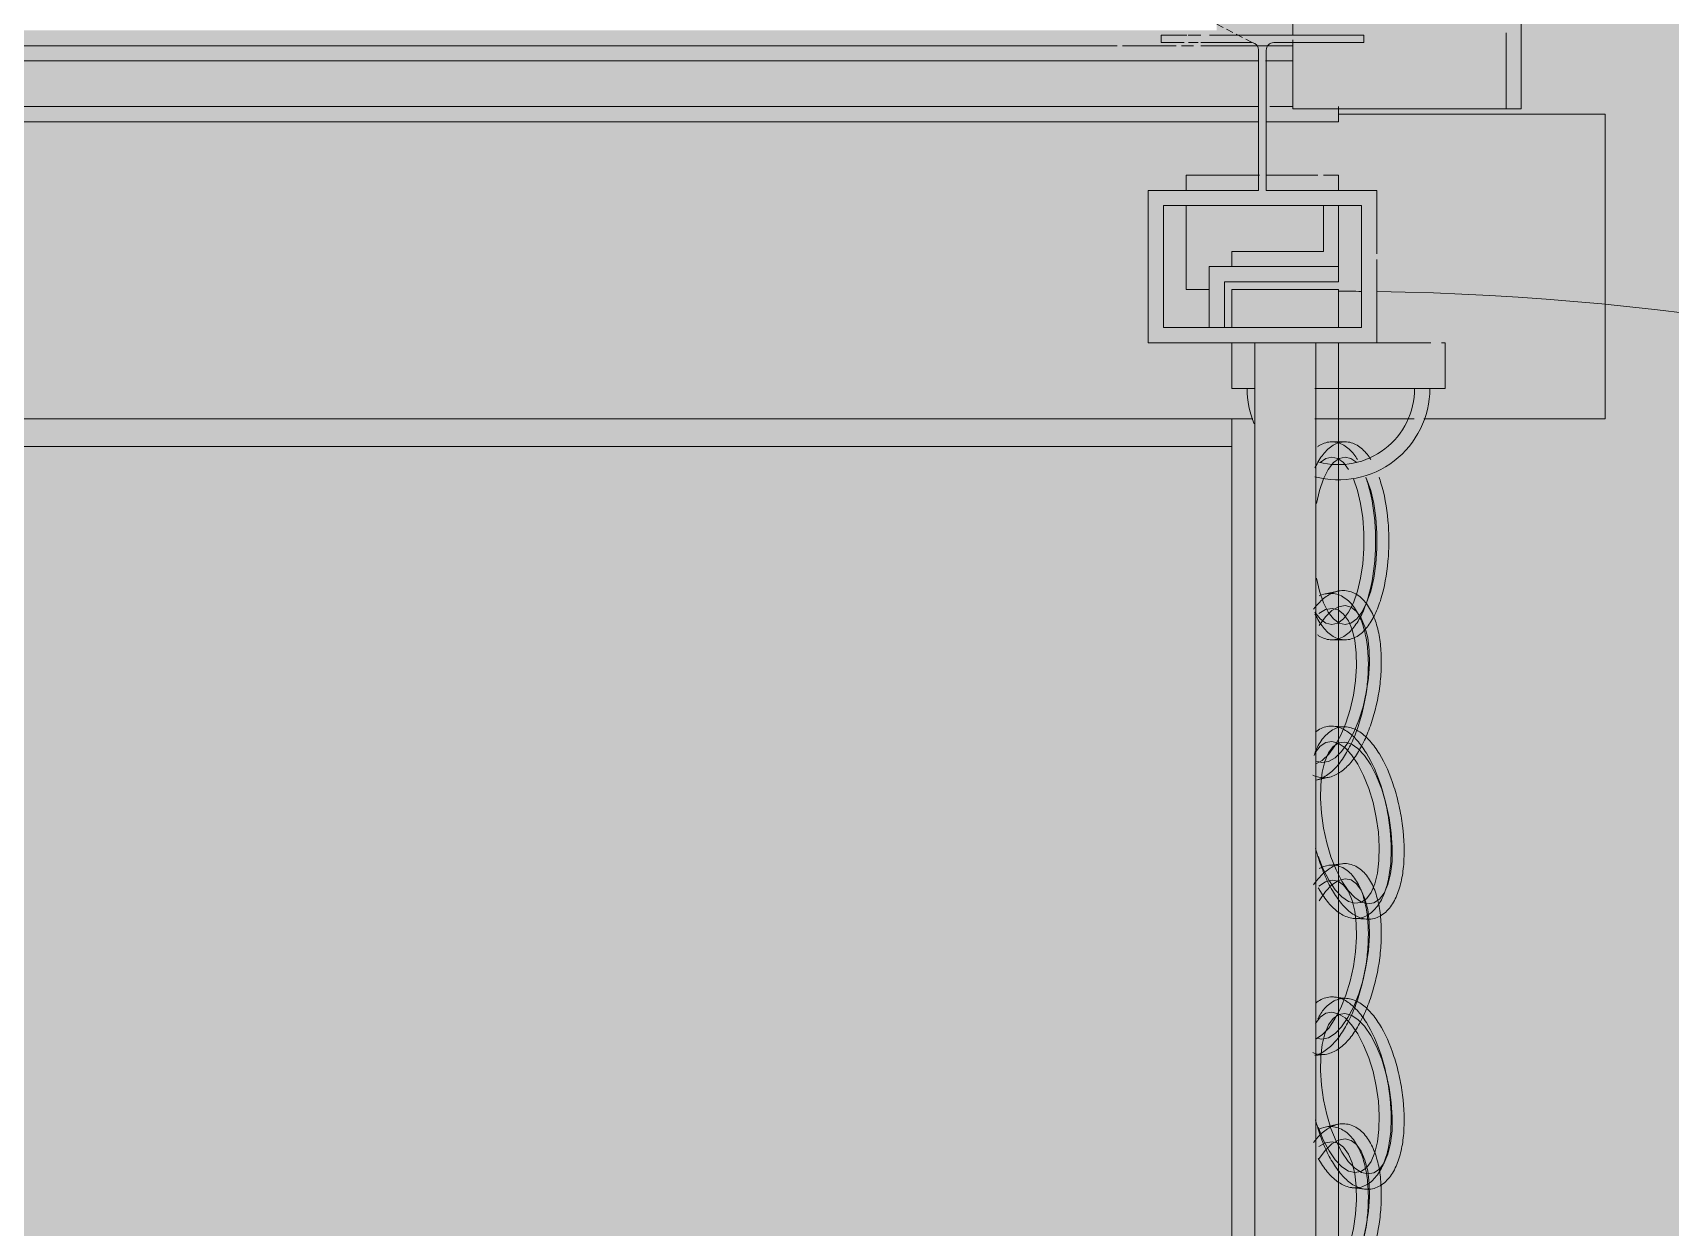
# Model space of a CAD drawing. Header units: millimetres. Extents: x 15878 to 679837, y -72324 to 391440.
# Drawn here: x 71982 to 73057, y 10847 to 11631 of the extents above; entities that cross this region are included whole.
import ezdxf

# ---------------------------------------------------------------- set-up
doc = ezdxf.new("R2010")
doc.units = ezdxf.units.MM
doc.linetypes.add('Hidden', pattern=[7.14375, 4.7625, -2.38125])
for name, color, linetype, lineweight in [('A-DETL', 90, 'Continuous', 5), ('A-DETL-GENF', 92, 'Continuous', 5), ('A-DOOR', 31, 'Continuous', 5), ('A-FLOR', 192, 'Continuous', 5), ('A-FLOR-HRAL', 11, 'Continuous', 5), ('A-GENM', 13, 'Continuous', 5)]:
    doc.layers.add(name, color=color, linetype=linetype, lineweight=lineweight)

# ---------------------------------------------------------------- blocks, each defined once
blk = doc.blocks.new('DLN_Gate Door-01 - DLN_Gate Door-01-12661798-1_F')
at = {"layer": 'A-DOOR', "color": 253}
for p, q in [((-529.7, 75), (-575, 75)), ((-575, 75), (-575, -65)), ((-500, 75), (-526.5, 75)), ((-575, -65), (-525, -65)), ((-575, -75), (-575, -65)), ((-575, -65), (-525, -65)), ((-575, -65), (-575, -75)), ((-525, -65), (-575, -65)), ((-575, -75), (-515, -75))]:
    blk.add_line(p, q, dxfattribs=at)
blk = doc.blocks.new('Railing - T PROFILE-V155-1_F')
at = {"layer": 'A-FLOR-HRAL'}
for p, q in [((8, -8.5), (3, -8.5)), ((3, -8.5), (3, -25.3)), ((8, -23.7), (8, -8.5)), ((205, 0), (105, 0)), ((105, 0), (105, -72.5)), ((115, -10), (195, -10)), ((115, -140), (115, -10)), ((195, -10), (195, -140)), ((205, -150), (205, 0)), ((3, -26.3), (3, -34.5)), ((8, -32.8), (8, -26.5)), ((3, -40.3), (3, -141.5)), ((8, -68.3), (8, -34.5)), ((105, -72.5), (12.9, -72.5)), ((8, -141.5), (8, -82.5)), ((13, -77.5), (105, -77.5)), ((105, -77.5), (105, -150)), ((3, -141.5), (8, -141.5)), ((105, -150), (146.7, -150)), ((195, -140), (115, -140)), ((150.3, -150), (205, -150))]:
    blk.add_line(p, q, dxfattribs=at)
for centre, start, end in [((12.9, -67.5), 189.2953, 270), ((13, -82.5), 90, 180)]:
    blk.add_arc(centre, 5, start, end, dxfattribs=at)
blk = doc.blocks.new('Railing - Railing-12387072-1_F')
at = {"layer": 'A-FLOR-HRAL'}
for p, q in [((72694, 11622.5), (70839.4, 11622.5)), ((72732.8, 11622.5), (72697.6, 11622.5)), ((72744.2, 11622.5), (72736.3, 11622.5)), ((72809.3, 11622.5), (72748.9, 11622.5)), ((72786.9, 11612.5), (70839.4, 11612.5)), ((72809.3, 11612.5), (72791.5, 11612.5)), ((70839.4, 11582.5), (72786.9, 11582.5)), ((72794.3, 11582.5), (72809.3, 11582.5)), ((72839.4, 11582.5), (72839.4, 11572.5)), ((70839.4, 11572.5), (72786.9, 11572.5)), ((72791.9, 11572.5), (72839.4, 11572.5))]:
    blk.add_line(p, q, dxfattribs=at)
at = {"extrusion": (0, 0, -1), "zscale": -1, "rotation": 269.9999999999811}
blk.add_blockref('Railing - T PROFILE-V155-1_F', (-72714.4, 11632.5), dxfattribs=at)
blk = doc.blocks.new('WALL MONNT D-RING 1850 - WALL MONNT D-RING 1850-18802690-1_F')
at = {"layer": 'A-GENM', "color": 253}
for p, q in [((-70, 1850), (-70, 1820)), ((25.4, 1850), (60.6, 1850)), ((67.6, 1850), (70, 1850)), ((70, 1850), (67.6, 1850)), ((70, 1820), (70, 1850)), ((-70, 1820), (-67.6, 1820)), ((-54.6, 1820), (-70, 1820)), ((70, 1820), (-15.6, 1820)), ((67.6, 1820), (70, 1820)), ((4.4, 1785), (-4.4, 1785)), ((-1888.8, 1782), (-69.9, 1782)), ((-0.3, 1687), (-8.8, 1685.2)), ((-4.4, 1655), (4.4, 1655)), ((4.6, 1597.9), (-3.9, 1598.3)), ((-14.7, 1563), (-6.2, 1564.8)), ((2.6, 1508), (-5.9, 1507.1)), ((10.4, 1472.1), (18.9, 1471.7)), ((5.9, 1419.6), (-2.6, 1420.5)), ((-15.5, 1382.2), (-9.1, 1382.9)), ((-0.3, 1337), (-8.8, 1335.2)), ((9.1, 1295.4), (17.6, 1294.5))]:
    blk.add_line(p, q, dxfattribs=at)
at = {"layer": 'A-GENM', "color": 253, "flags": 128}
for points in [[(-14.5, 1744.5), (-12.5, 1753.1), (-9.8, 1760.6), (-6.7, 1766.8), (-3.3, 1771.3), (0.5, 1774.1), (4.4, 1775)], [(-4.4, 1775), (-8.2, 1774.1), (-12, 1771.3)], [(6.7, 1766.8), (3.3, 1771.3), (-0.5, 1774.1), (-4.4, 1775)], [(4.4, 1775), (8.2, 1774.1), (12, 1771.3)], [(-4.4, 1665), (-0.5, 1665.9), (3.3, 1668.7), (6.7, 1673.2), (9.8, 1679.4), (12.5, 1686.9), (14.5, 1695.5), (15.9, 1704.9), (16.6, 1714.9), (16.6, 1725.1), (15.9, 1735.1), (14.5, 1744.5), (12.5, 1753.1), (9.8, 1760.6)], [(18.5, 1760.6), (21.2, 1753.1), (23.2, 1744.5), (24.6, 1735.1), (25.3, 1725.1), (25.3, 1714.9), (24.6, 1704.9), (23.2, 1695.5), (21.2, 1686.9), (18.5, 1679.4), (15.4, 1673.2), (12, 1668.7), (8.2, 1665.9), (4.4, 1665)], [(4.4, 1665), (0.5, 1665.9), (-3.3, 1668.7), (-6.7, 1673.2), (-9.8, 1679.4), (-12.5, 1686.9), (-14.5, 1695.5)], [(8.3, 1676.4), (4.3, 1677.5), (0.1, 1676.7), (-4.3, 1674.2), (-8.6, 1670.1), (-12.7, 1664.5)], [(-15.4, 1673.2), (-12, 1668.7), (-8.2, 1665.9), (-4.4, 1665)], [(-0.2, 1674.6), (3.4, 1671.9), (6.5, 1667.5), (8.9, 1661.7), (10.7, 1654.6), (11.6, 1646.4), (11.8, 1637.5), (11.2, 1628.1), (9.8, 1618.6), (7.7, 1609.3), (4.9, 1600.4), (1.5, 1592.4), (-2.3, 1585.5), (-6.4, 1579.9), (-10.7, 1575.8), (-15.1, 1573.3)], [(-14.8, 1575.4), (-10.8, 1574.4), (-6.6, 1575.1), (-2.2, 1577.6), (2.1, 1581.7), (6.2, 1587.3), (10, 1594.3), (13.4, 1602.3), (16.2, 1611.1), (18.3, 1620.4), (19.7, 1629.9), (20.3, 1639.3), (20.2, 1648.2), (19.2, 1656.4), (17.4, 1663.5), (15, 1669.3), (11.9, 1673.7), (8.3, 1676.4)], [(-12.8, 1672.4), (-8.4, 1674.9), (-4.2, 1675.6), (-0.2, 1674.6)], [(-8.3, 1587.7), (-11.9, 1585.3), (-15, 1581.2)], [(23.3, 1482.3), (19.3, 1481.7), (15.1, 1482.9), (10.7, 1485.8), (6.4, 1490.5), (2.3, 1496.6), (-1.5, 1504.1), (-4.9, 1512.6), (-7.7, 1521.8), (-9.8, 1531.5), (-11.2, 1541.3), (-11.8, 1550.9), (-11.6, 1559.9), (-10.7, 1568.1), (-8.9, 1575.1), (-6.5, 1580.8), (-3.4, 1584.9), (0.2, 1587.3)], [(14.8, 1482.7), (18.4, 1485.1), (21.5, 1489.2), (23.9, 1494.9), (25.7, 1501.9), (26.6, 1510.1), (26.8, 1519.1), (26.2, 1528.7), (24.8, 1538.5), (22.7, 1548.2), (19.9, 1557.4), (16.5, 1565.9), (12.7, 1573.4), (8.6, 1579.5), (4.3, 1584.2), (-0.1, 1587.1), (-4.3, 1588.3), (-8.3, 1587.7)], [(0.2, 1587.3), (4.2, 1587.9), (8.4, 1586.7), (12.8, 1583.7), (17.1, 1579.1), (21.2, 1572.9), (25, 1565.5), (28.4, 1557), (31.2, 1547.7), (33.3, 1538.1), (34.7, 1528.3), (35.3, 1518.7), (35.2, 1509.6), (34.2, 1501.5), (32.4, 1494.4), (30, 1488.8), (26.9, 1484.7), (23.3, 1482.3)], [(-13.4, 1513), (-10, 1504.5), (-6.2, 1497.1), (-2.1, 1490.9), (2.2, 1486.3), (6.6, 1483.3), (10.8, 1482.1), (14.8, 1482.7)], [(-0.2, 1496.5), (3.4, 1494), (6.5, 1489.8), (8.9, 1484), (10.7, 1477), (11.6, 1468.8), (11.8, 1459.8), (11.2, 1450.2), (9.8, 1440.5), (7.7, 1430.9), (4.9, 1421.8), (1.5, 1413.5), (-2.3, 1406.2), (-6.4, 1400.2), (-10.7, 1395.7), (-15.1, 1392.9)], [(-14.8, 1393.5), (-10.8, 1392.8), (-6.6, 1393.8), (-2.2, 1396.6), (2.1, 1401.1), (6.2, 1407.1), (10, 1414.4), (13.4, 1422.7), (16.2, 1431.9), (18.3, 1441.4), (19.7, 1451.2), (20.3, 1460.7), (20.2, 1469.7), (19.2, 1477.9), (17.4, 1485), (15, 1490.7), (11.9, 1494.9), (8.3, 1497.4)], [(-12.8, 1493.4), (-8.4, 1496.2), (-4.2, 1497.2), (-0.2, 1496.5)], [(8.3, 1497.4), (4.3, 1498.1), (0.1, 1497.1), (-4.3, 1494.3), (-8.6, 1489.8), (-12.7, 1483.8)], [(-8.3, 1409.9), (-11.9, 1407.4), (-15, 1403.2)], [(23.3, 1305.1), (19.3, 1304.4), (15.1, 1305.4), (10.7, 1308.2), (6.4, 1312.7), (2.3, 1318.7), (-1.5, 1326), (-4.9, 1334.3), (-7.7, 1343.4), (-9.8, 1353), (-11.2, 1362.7), (-11.8, 1372.3), (-11.6, 1381.3), (-10.7, 1389.5), (-8.9, 1396.5), (-6.5, 1402.3), (-3.4, 1406.5), (0.2, 1409)], [(14.8, 1306), (18.4, 1308.5), (21.5, 1312.7), (23.9, 1318.5), (25.7, 1325.5), (26.6, 1333.7), (26.8, 1342.7), (26.2, 1352.3), (24.8, 1362), (22.7, 1371.6), (19.9, 1380.7), (16.5, 1389), (12.7, 1396.3), (8.6, 1402.3), (4.3, 1406.8), (-0.1, 1409.6), (-4.3, 1410.6), (-8.3, 1409.9)], [(0.2, 1409), (4.2, 1409.7), (8.4, 1408.7), (12.8, 1405.9), (17.1, 1401.4), (21.2, 1395.4), (25, 1388.1), (28.4, 1379.8), (31.2, 1370.6), (33.3, 1361.1), (34.7, 1351.3), (35.3, 1341.8), (35.2, 1332.8), (34.2, 1324.6), (32.4, 1317.5), (30, 1311.8), (26.9, 1307.6), (23.3, 1305.1)], [(-13.4, 1335.2), (-10, 1326.9), (-6.2, 1319.6), (-2.1, 1313.6), (2.2, 1309.1), (6.6, 1306.3), (10.8, 1305.3), (14.8, 1306)], [(-0.2, 1324.6), (3.4, 1321.9), (6.5, 1317.5), (8.9, 1311.7), (10.7, 1304.6), (11.6, 1296.4), (11.8, 1287.5), (11.2, 1278.1), (9.8, 1268.6), (7.7, 1259.3), (4.9, 1250.4), (1.5, 1242.4), (-2.3, 1235.5), (-6.4, 1229.9), (-10.7, 1225.8), (-15.1, 1223.3)], [(-14.8, 1225.4), (-10.8, 1224.4), (-6.6, 1225.1), (-2.2, 1227.6), (2.1, 1231.7), (6.2, 1237.3), (10, 1244.3), (13.4, 1252.3), (16.2, 1261.1), (18.3, 1270.4), (19.7, 1279.9), (20.3, 1289.3), (20.2, 1298.2), (19.2, 1306.4), (17.4, 1313.5), (15, 1319.3), (11.9, 1323.7), (8.3, 1326.4)], [(-12.8, 1322.4), (-8.4, 1324.9), (-4.2, 1325.6), (-0.2, 1324.6)], [(8.3, 1326.4), (4.3, 1327.5), (0.1, 1326.7), (-4.3, 1324.2), (-8.6, 1320.1), (-12.7, 1314.5)]]:
    blk.add_lwpolyline(points, dxfattribs=at)
at = {"layer": 'A-GENM', "color": 253}
for centre, radius, start, end in [((0, 1820), 60, 180, 202.7849), ((0, 1820), 60, 255, 360), ((0, 1820), 50, 255, 360), ((-40, 1850), 1850, 181.5585, 263.6704)]:
    blk.add_arc(centre, radius, start, end, dxfattribs=at)
for points, knots in [([(4.4, 1785), (3, 1785), (0.3, 1784.6), (-4.9, 1782.3), (-10.3, 1777.1), (-13.8, 1771.3), (-15.4, 1768), (-15.5, 1767.9)], [3.1415927, 3.1415927, 3.1415927, 3.1415927, 3.2537924, 3.3659921, 3.5903916, 3.8147911, 3.8245476, 3.8245476, 3.8245476, 3.8245476]), ([(-13.8, 1781.7), (-13.3, 1782.1), (-11.6, 1783.2), (-8.4, 1784.6), (-5.7, 1785), (-4.4, 1785)], [-3.4147746, -3.4147746, -3.4147746, -3.4147746, -3.3659921, -3.2537924, -3.1415927, -3.1415927, -3.1415927, -3.1415927]), ([(-4.4, 1785), (-3, 1785), (-0.3, 1784.6), (4.9, 1782.3), (9.1, 1778.3), (11.8, 1774.6), (12.5, 1773.3)], [-3.1415927, -3.1415927, -3.1415927, -3.1415927, -3.0293929, -2.9171932, -2.6927937, -2.5952287, -2.5952287, -2.5952287, -2.5952287]), ([(21.2, 1773.3), (20.5, 1774.6), (17.8, 1778.3), (13.6, 1782.3), (8.4, 1784.6), (5.7, 1785), (4.4, 1785)], [2.5952287, 2.5952287, 2.5952287, 2.5952287, 2.6927937, 2.9171932, 3.0293929, 3.1415927, 3.1415927, 3.1415927, 3.1415927]), ([(18, 1761.8), (18.4, 1760.5), (21.2, 1752), (23.8, 1738), (24.6, 1720), (23.8, 1702), (20.7, 1685.2), (15.5, 1671.4), (10.3, 1662.9), (4.9, 1657.7), (-0.3, 1655.4), (-3, 1655), (-4.4, 1655)], [-2.322047, -2.322047, -2.322047, -2.322047, -2.243995, -1.795196, -1.570796, -1.346397, -0.897598, -0.673198, -0.448799, -0.224399, -0.1122, 0, 0, 0, 0]), ([(4.4, 1655), (5.7, 1655), (8.4, 1655.4), (13.6, 1657.7), (19, 1662.9), (24.2, 1671.4), (29.4, 1685.2), (32.5, 1702), (33.3, 1720), (32.5, 1738), (29.9, 1752), (27.1, 1760.5), (26.7, 1761.8)], [0, 0, 0, 0, 0.1122, 0.224399, 0.448799, 0.673198, 0.897598, 1.346397, 1.570796, 1.795196, 2.243995, 2.322047, 2.322047, 2.322047, 2.322047]), ([(10.4, 1685.6), (11.7, 1685), (14.3, 1683.3), (18.9, 1678.7), (23.1, 1671.3), (26.4, 1661), (28, 1649.5), (28.3, 1637.3), (27, 1620.3), (23.1, 1603.5), (17.2, 1588.8), (12, 1579.3), (5.9, 1571.6), (-0.9, 1566.3), (-7.3, 1564.2), (-12.8, 1564.6), (-15.6, 1565.5), (-16.9, 1566.2)], [3.141593, 3.141593, 3.141593, 3.141593, 3.253792, 3.365992, 3.590392, 3.814791, 4.039191, 4.26359, 4.48799, 4.936788, 5.161188, 5.385587, 5.609987, 5.834386, 6.058786, 6.170986, 6.283185, 6.283185, 6.283185, 6.283185]), ([(-16.3, 1675.1), (-15, 1676.8), (-11.6, 1680.8), (-5.6, 1685.5), (0.8, 1687.6), (6.3, 1687.2), (9.1, 1686.3), (10.4, 1685.6)], [2.3220467, 2.3220467, 2.3220467, 2.3220467, 2.4683942, 2.6927937, 2.9171932, 3.0293929, 3.1415927, 3.1415927, 3.1415927, 3.1415927]), ([(-14.7, 1563), (-12.9, 1563.4), (-8.7, 1565), (-2.6, 1569.8), (3.4, 1577.4), (8.7, 1587), (14.6, 1601.7), (18.4, 1618.5), (19.8, 1635.4), (19.5, 1647.7), (17.8, 1659.2), (14.6, 1669.5), (10.3, 1676.9), (5.8, 1681.5), (3.2, 1683.1), (1.9, 1683.8)], [-5.987476, -5.987476, -5.987476, -5.987476, -5.834386, -5.609987, -5.385587, -5.161188, -4.936788, -4.48799, -4.26359, -4.039191, -3.814791, -3.590392, -3.365992, -3.253792, -3.141593, -3.141593, -3.141593, -3.141593]), ([(1.9, 1683.8), (0.6, 1684.5), (-2.2, 1685.4), (-7.2, 1685.7), (-10.6, 1684.8), (-12.7, 1683.9)], [-3.1415927, -3.1415927, -3.1415927, -3.1415927, -3.0293929, -2.9171932, -2.7318197, -2.7318197, -2.7318197, -2.7318197]), ([(-15.5, 1672.1), (-15.4, 1672), (-13.8, 1668.7), (-10.3, 1662.9), (-4.9, 1657.7), (0.3, 1655.4), (3, 1655), (4.4, 1655)], [5.6002304, 5.6002304, 5.6002304, 5.6002304, 5.6099869, 5.8343864, 6.0587858, 6.1709856, 6.2831853, 6.2831853, 6.2831853, 6.2831853]), ([(-4.4, 1655), (-5.7, 1655), (-8.4, 1655.4), (-11.6, 1656.8), (-13.3, 1657.9), (-13.8, 1658.3)], [-6.2831853, -6.2831853, -6.2831853, -6.2831853, -6.1709856, -6.0587858, -6.0100033, -6.0100033, -6.0100033, -6.0100033]), ([(-1.9, 1596.8), (-3.2, 1596.3), (-5.8, 1594.8), (-10.3, 1590.6), (-13.7, 1585.2), (-15.5, 1580.6), (-15.9, 1579.1)], [3.1415927, 3.1415927, 3.1415927, 3.1415927, 3.2537924, 3.3659921, 3.5903916, 3.6879566, 3.6879566, 3.6879566, 3.6879566]), ([(-15, 1594.5), (-14.8, 1594.7), (-13.3, 1595.9), (-11.7, 1596.7), (-10.4, 1597.3)], [-3.2781836, -3.2781836, -3.2781836, -3.2781836, -3.2537924, -3.1415927, -3.1415927, -3.1415927, -3.1415927]), ([(-10.4, 1597.3), (-9.1, 1597.8), (-6.3, 1598.5), (-0.8, 1598.3), (5.6, 1595.5), (12.4, 1589.3), (20.5, 1578.2), (27, 1563.3), (31.5, 1546.4), (34.5, 1529), (35.1, 1511.8), (32.8, 1496.5), (29.6, 1486.4), (25.3, 1479.4), (20.8, 1475.2), (18.2, 1473.7), (16.9, 1473.2)], [-3.141593, -3.141593, -3.141593, -3.141593, -3.029393, -2.917193, -2.692794, -2.468394, -2.243995, -1.795196, -1.570796, -1.346397, -0.897598, -0.673198, -0.448799, -0.224399, -0.1122, 0, 0, 0, 0]), ([(25.4, 1472.7), (26.7, 1473.3), (29.3, 1474.7), (33.9, 1478.9), (38.1, 1485.9), (41.4, 1496), (43.6, 1511.3), (43, 1528.5), (40, 1546), (35.5, 1562.8), (29, 1577.7), (20.9, 1588.8), (14.1, 1595), (7.7, 1597.8), (2.2, 1598), (-0.6, 1597.3), (-1.9, 1596.8)], [0, 0, 0, 0, 0.1122, 0.224399, 0.448799, 0.673198, 0.897598, 1.346397, 1.570796, 1.795196, 2.243995, 2.468394, 2.692794, 2.917193, 3.029393, 3.141593, 3.141593, 3.141593, 3.141593]), ([(-15, 1518.2), (-14.4, 1515.8), (-12.5, 1509.3), (-8.7, 1499.3), (-3.4, 1489.1), (2.6, 1480.7), (9.4, 1474.5), (15.8, 1471.7), (21.3, 1471.5), (24.1, 1472.2), (25.4, 1472.7)], [4.80764, 4.80764, 4.80764, 4.80764, 4.936788, 5.161188, 5.385587, 5.609987, 5.834386, 6.058786, 6.170986, 6.283185, 6.283185, 6.283185, 6.283185]), ([(10.4, 1506.8), (11.7, 1506.3), (14.3, 1504.7), (18.9, 1500.4), (23.1, 1493.3), (26.4, 1483), (28, 1471.6), (28.3, 1459.2), (27, 1442), (23.1, 1424.7), (17.2, 1409.4), (12, 1399.4), (5.9, 1391.2), (-0.9, 1385.3), (-7.3, 1382.8), (-12.8, 1382.7), (-15.6, 1383.5), (-16.9, 1384.1)], [3.141593, 3.141593, 3.141593, 3.141593, 3.253792, 3.365992, 3.590392, 3.814791, 4.039191, 4.26359, 4.48799, 4.936788, 5.161188, 5.385587, 5.609987, 5.834386, 6.058786, 6.170986, 6.283185, 6.283185, 6.283185, 6.283185]), ([(-16.3, 1494.3), (-15, 1496.1), (-11.6, 1500.4), (-5.6, 1505.6), (0.8, 1508.2), (6.3, 1508.2), (9.1, 1507.4), (10.4, 1506.8)], [2.3220467, 2.3220467, 2.3220467, 2.3220467, 2.4683942, 2.6927937, 2.9171932, 3.0293929, 3.1415927, 3.1415927, 3.1415927, 3.1415927]), ([(-15.5, 1382.3), (-13.4, 1382.8), (-8.9, 1384.8), (-2.6, 1390.3), (3.4, 1398.4), (8.7, 1408.4), (14.6, 1423.7), (18.4, 1441), (19.8, 1458.3), (19.5, 1470.7), (17.8, 1482.1), (14.6, 1492.3), (10.3, 1499.5), (5.8, 1503.8), (3.2, 1505.4), (1.9, 1505.9)], [-6.010003, -6.010003, -6.010003, -6.010003, -5.834386, -5.609987, -5.385587, -5.161188, -4.936788, -4.48799, -4.26359, -4.039191, -3.814791, -3.590392, -3.365992, -3.253792, -3.141593, -3.141593, -3.141593, -3.141593]), ([(1.9, 1505.9), (0.6, 1506.5), (-2.2, 1507.3), (-7.2, 1507.2), (-10.6, 1506), (-12.7, 1504.9)], [-3.1415927, -3.1415927, -3.1415927, -3.1415927, -3.0293929, -2.9171932, -2.7318197, -2.7318197, -2.7318197, -2.7318197]), ([(16.9, 1473.2), (15.6, 1472.7), (12.8, 1472), (7.3, 1472.2), (0.9, 1475), (-5.9, 1481.2), (-10.5, 1487.5), (-12.8, 1491.5), (-13.3, 1492.3)], [-6.2831853, -6.2831853, -6.2831853, -6.2831853, -6.1709856, -6.0587858, -5.8343864, -5.6099869, -5.3855874, -5.3270484, -5.3270484, -5.3270484, -5.3270484]), ([(-15, 1416.5), (-14.8, 1416.7), (-13.3, 1417.8), (-11.7, 1418.8), (-10.4, 1419.3)], [-3.2781836, -3.2781836, -3.2781836, -3.2781836, -3.2537924, -3.1415927, -3.1415927, -3.1415927, -3.1415927]), ([(-10.4, 1419.3), (-9.1, 1419.9), (-6.3, 1420.7), (-0.8, 1420.7), (5.6, 1418.1), (12.4, 1412.2), (20.5, 1401.4), (27, 1386.7), (31.5, 1370.1), (34.5, 1352.8), (35.1, 1335.6), (32.8, 1320.4), (29.6, 1310.2), (25.3, 1303), (20.8, 1298.7), (18.2, 1297.1), (16.9, 1296.6)], [-3.141593, -3.141593, -3.141593, -3.141593, -3.029393, -2.917193, -2.692794, -2.468394, -2.243995, -1.795196, -1.570796, -1.346397, -0.897598, -0.673198, -0.448799, -0.224399, -0.1122, 0, 0, 0, 0]), ([(25.4, 1295.7), (26.7, 1296.2), (29.3, 1297.8), (33.9, 1302.1), (38.1, 1309.2), (41.4, 1319.5), (43.6, 1334.7), (43, 1351.9), (40, 1369.2), (35.5, 1385.8), (29, 1400.4), (20.9, 1411.3), (14.1, 1417.2), (7.7, 1419.7), (2.2, 1419.8), (-0.6, 1419), (-1.9, 1418.4)], [0, 0, 0, 0, 0.1122, 0.224399, 0.448799, 0.673198, 0.897598, 1.346397, 1.570796, 1.795196, 2.243995, 2.468394, 2.692794, 2.917193, 3.029393, 3.141593, 3.141593, 3.141593, 3.141593]), ([(-1.9, 1418.4), (-3.2, 1417.9), (-5.8, 1416.3), (-10, 1412.4), (-12.3, 1408.7), (-13.5, 1406.2)], [3.1415927, 3.1415927, 3.1415927, 3.1415927, 3.2537924, 3.3659921, 3.5513656, 3.5513656, 3.5513656, 3.5513656]), ([(10.4, 1335.6), (11.7, 1335), (14.3, 1333.3), (18.9, 1328.7), (23.1, 1321.3), (26.4, 1311), (28, 1299.5), (28.3, 1287.3), (27, 1270.3), (23.1, 1253.5), (17.2, 1238.8), (12, 1229.3), (5.9, 1221.6), (-0.9, 1216.3), (-7.3, 1214.2), (-12.8, 1214.6), (-15.6, 1215.5), (-16.9, 1216.2)], [3.141593, 3.141593, 3.141593, 3.141593, 3.253792, 3.365992, 3.590392, 3.814791, 4.039191, 4.26359, 4.48799, 4.936788, 5.161188, 5.385587, 5.609987, 5.834386, 6.058786, 6.170986, 6.283185, 6.283185, 6.283185, 6.283185]), ([(-16.3, 1325.1), (-15, 1326.8), (-11.6, 1330.8), (-5.6, 1335.5), (0.8, 1337.6), (6.3, 1337.2), (9.1, 1336.3), (10.4, 1335.6)], [2.3220467, 2.3220467, 2.3220467, 2.3220467, 2.4683942, 2.6927937, 2.9171932, 3.0293929, 3.1415927, 3.1415927, 3.1415927, 3.1415927]), ([(-15.1, 1339.9), (-14.4, 1337.4), (-12.5, 1330.9), (-8.7, 1320.9), (-3.4, 1310.9), (2.6, 1302.8), (9.4, 1296.9), (15.8, 1294.3), (21.3, 1294.3), (24.1, 1295.1), (25.4, 1295.7)], [4.803125, 4.803125, 4.803125, 4.803125, 4.936788, 5.161188, 5.385587, 5.609987, 5.834386, 6.058786, 6.170986, 6.283185, 6.283185, 6.283185, 6.283185]), ([(-14.7, 1213), (-12.9, 1213.4), (-8.7, 1215), (-2.6, 1219.8), (3.4, 1227.4), (8.7, 1237), (14.6, 1251.7), (18.4, 1268.5), (19.8, 1285.4), (19.5, 1297.7), (17.8, 1309.2), (14.6, 1319.5), (10.3, 1326.9), (5.8, 1331.5), (3.2, 1333.1), (1.9, 1333.8)], [-5.987476, -5.987476, -5.987476, -5.987476, -5.834386, -5.609987, -5.385587, -5.161188, -4.936788, -4.48799, -4.26359, -4.039191, -3.814791, -3.590392, -3.365992, -3.253792, -3.141593, -3.141593, -3.141593, -3.141593]), ([(1.9, 1333.8), (0.6, 1334.5), (-2.2, 1335.4), (-7.2, 1335.7), (-10.6, 1334.8), (-12.7, 1333.9)], [-3.1415927, -3.1415927, -3.1415927, -3.1415927, -3.0293929, -2.9171932, -2.7318197, -2.7318197, -2.7318197, -2.7318197]), ([(16.9, 1296.6), (15.6, 1296), (12.8, 1295.2), (7.3, 1295.3), (0.9, 1297.8), (-5.9, 1303.7), (-10.5, 1309.8), (-12.8, 1313.8), (-13.3, 1314.6)], [-6.2831853, -6.2831853, -6.2831853, -6.2831853, -6.1709856, -6.0587858, -5.8343864, -5.6099869, -5.3855874, -5.3270484, -5.3270484, -5.3270484, -5.3270484])]:
    blk.add_open_spline(points, degree=3, knots=knots, dxfattribs=at)
blk = doc.blocks.new('DLN_Gate Door-02 - DLN_Gate Door-01 2-V397-1_F')
at = {"layer": 'A-DOOR', "color": 253}
for p, q in [((-1375, 50), (-1375, 40)), ((-1365, 50), (-1375, 50)), ((-1375, 50), (-1375, 40)), ((-1315, 50), (-1355, 50)), ((-1315, 50), (-1315, -25)), ((-1305, 50), (-1315, 50)), ((-1315, 50), (-1315, -35)), ((-1315, -20), (-1315, 50)), ((-1305, 50), (-1305, -25)), ((-1305, -25), (-1305, 50)), ((-1300, 50), (-1275, 50)), ((-1300, 50), (-1300, -20)), ((-1298.8, 50), (-1275, 50)), ((-1265, 50), (500, 50)), ((-1215, 50), (435, 50)), ((-1375, 36.3), (-1375, 2.5)), ((-1355, 40), (-1325, 40)), ((-1325, 40), (-1355, 40)), ((-1355, 40), (-1325, 40)), ((-1325, 40), (-1325, -20)), ((-1325, -20), (-1325, 40)), ((-1325, 40), (-1325, -20)), ((465, 35), (-1265, 35)), ((-1375, -2), (-1375, -50)), ((-1265, -5), (465, -5)), ((-1325, -20), (-1315, -20)), ((-1315, -20), (-1325, -20)), ((-1325, -20), (-1315, -20)), ((-1315, -35), (-1315, -20)), ((-1275, -20), (-1300, -20)), ((435, -20), (-1215, -20)), ((-1305, -25), (-1275, -25)), ((-1275, -25), (-1305, -25)), ((-1300, -35), (-1315, -35)), ((-1315, -35), (-1275, -35)), ((-1305, -35), (-1275, -35)), ((-1300, -50), (-1300, -35)), ((-1375, -50), (-1365, -50)), ((-1355, -50), (-1300, -50))]:
    blk.add_line(p, q, dxfattribs=at)
for start, end in [(32.5872, 179.1967), (179.518, 180)]:
    blk.add_arc((499.4, 50), 1798.2, start, end, dxfattribs=at)

msp = doc.modelspace()

# ---------------------------------------------------------------- hatches: boundary and pattern name
at = {"layer": 'A-DETL-GENF', "transparency": 33554585}
h = msp.add_hatch(color=253, dxfattribs=at)
h.paths.add_polyline_path([(46321.9, 8157.5), (49101.8, 8157.5), (49101.8, 9357.5), (49901.8, 9357.5), (49901.8, 8157.5), (57914.3, 8157.5), (57914.3, 9357.5), (58714.3, 9357.5), (58714.3, 8157.5), (66726.8, 8157.5), (66726.8, 9357.5), (67526.8, 9357.5), (67526.8, 8157.5), (75189.3, 8157.5), (75189.3, 12397.5), (76389.3, 12397.5), (76389.3, 18324.2), (78164.3, 18324.2), (78164.3, 21140.5), (76389.3, 21140.5), (76401.8, 27067.5), (75189.3, 27067.5), (75189.3, 31307.5), (67526.8, 31307.5), (67526.8, 30107.5), (66726.8, 30107.5), (66726.8, 31307.5), (58714.3, 31307.5), (58714.3, 30107.5), (57914.3, 30107.5), (57914.3, 31307.5), (49901.8, 31307.5), (49901.8, 30107.5), (49101.8, 30107.5), (49101.8, 31307.5), (44039.3, 31307.5), (44039.3, 30107.5), (41739.3, 30107.5), (41739.3, 31307.5), (41439.3, 31307.5), (41439.3, 30107.5), (40239.3, 30107.5), (40239.3, 23840.8), (41439.3, 23840.8), (41439.3, 23040.8), (40239.3, 23040.8), (40239.3, 16424.2), (41439.3, 16424.2), (41439.3, 15624.2), (40239.3, 15624.2), (40239.3, 11957.5), (41439.3, 11957.5), (41439.3, 8157.5), (44630.6, 8157.5)], flags=0)
h.paths.add_polyline_path([(52241.6, 11632.5), (41679.4, 11632.5), (41679.4, 27832.5), (72759.3, 27832.5), (72759.3, 11632.5), (52664.4, 11632.5)], flags=0)

# ---------------------------------------------------------------- linework, layer by layer
at = {"layer": 'A-DETL', "linetype": 'Hidden', "lineweight": 20}
msp.add_line((72782.7, 11624.5), (41685.4, 27747.5), dxfattribs=at)
at = {"layer": 'A-FLOR', "color": 253}
for p, q in [((73014.3, 11577.5), (72839.4, 11577.5)), ((73014.3, 11377.5), (73014.3, 11577.5)), ((42516.5, 11377.5), (72783.2, 11377.5)), ((72823.7, 11377.5), (72889.1, 11377.5)), ((72895.4, 11377.5), (73014.3, 11377.5))]:
    msp.add_line(p, q, dxfattribs=at)

# ---------------------------------------------------------------- block references
at = {"layer": 'A-DOOR', "color": 253}
for name, p, rotation in [('DLN_Gate Door-01 - DLN_Gate Door-01-12661798-1_F', (72884.3, 12156), 89.99999999999986), ('DLN_Gate Door-02 - DLN_Gate Door-01 2-V397-1_F', (72789.4, 10162.5), 270)]:
    msp.add_blockref(name, p, dxfattribs=dict(at, rotation=rotation))
at = {"layer": 'A-FLOR-HRAL'}
msp.add_blockref('Railing - Railing-12387072-1_F', (0, 0), dxfattribs=at)
at = {"layer": 'A-GENM', "color": 253}
msp.add_blockref('WALL MONNT D-RING 1850 - WALL MONNT D-RING 1850-18802690-1_F', (72839.3, 9577.5), dxfattribs=at)

doc.saveas('drawing.dxf')
